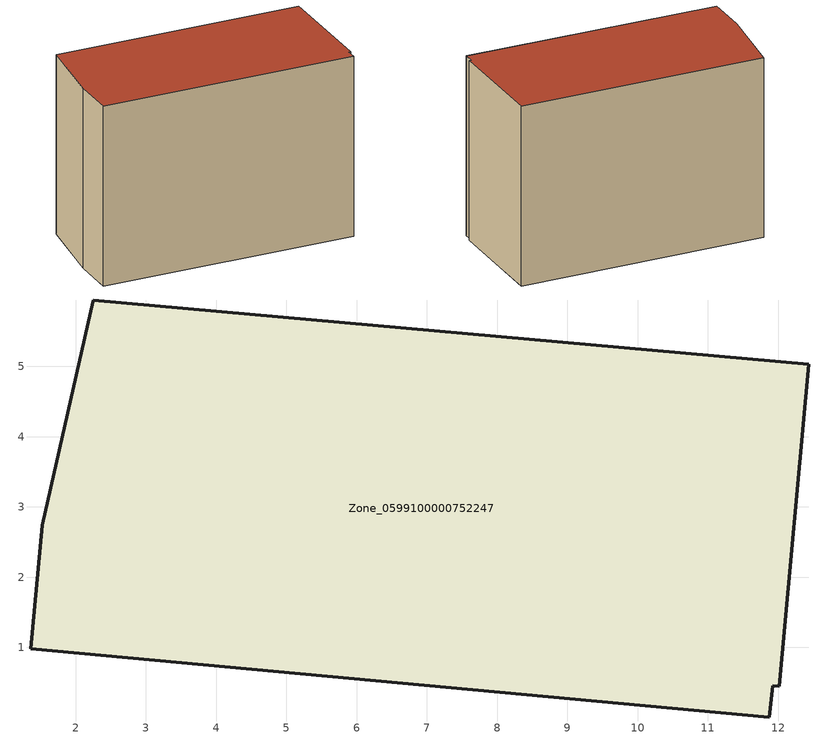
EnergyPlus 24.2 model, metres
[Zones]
Zone_0599100000752247
 floor ground (C_G): 2.25,5.95 12.44,5.03 12.02,0.45 11.92,0.45 11.88,0.01 1.36,0.98 1.52,2.74 z0
 wall outside (C_F): 1.36,0.98 11.88,0.01 11.92,0.45 12.02,0.45 12.44,5.03 2.25,5.95 1.52,2.74 1.36,0.98 z0:7.52
 roof outside (C_R): 2.25,5.95 1.52,2.74 1.36,0.98 11.88,0.01 11.92,0.45 12.02,0.45 12.44,5.03 z7.52
[BUILDING]
Pand.0599100000752247: North Axis=0; Terrain=City; Loads Convergence Tolerance Value=0.04; Temperature Convergence Tolerance Value=0.4; Solar Distribution=FullExterior; Maximum Number of Warmup Days=25; Minimum Number of Warmup Days=1
[Site:Location]
Rotterdam.The.Hague.AP_ZH_NLD Design_Conditions: Latitude=51.96; Longitude=4.45; Time Zone=1; Elevation=-4.5
[SITE:GROUNDTEMPERATURE:BUILDINGSURFACE]
18, 18, 18, 18, 18, 18, 18, 18, 18, 18, 18, 18
[MATERIAL] Thermal Absorptance=0.9; Solar Absorptance=0.7; Visible Absorptance=0.7
Name | Roughness | Thickness | Conductivity | Density | Specific Heat
G.TI.2006-2014 | MediumSmooth | 0.15 | 0.06 | 540 | 1210
F.TI.2006-2014 | Rough | 0.3 | 0.12 | 1920 | 840
R.TI.2006-2014 | MediumRough | 0.2 | 0.08 | 1500 | 1000
[CONSTRUCTION]
C_G: G.TI.2006-2014
C_F: F.TI.2006-2014
C_R: R.TI.2006-2014
[ZONE]
Zone_0599100000752247: Type=1; Multiplier=1; Ceiling Height=Autocalculate; Volume=Autocalculate; Floor Area=autocalculate; Part of Total Floor Area=Yes
[ZONEINFILTRATION:DESIGNFLOWRATE]
Infil_Zone_0599100000752247: Zone or ZoneList or Space or SpaceList=Zone_0599100000752247; Schedule=AlwaysOn; Design Flow Rate Calculation Method=Flow/Area; Flow Rate per Floor Area=0.0015; Constant Term Coefficient=1; Temperature Term Coefficient=0; Velocity Term Coefficient=0; Velocity Squared Term Coefficient=0
[HVACTEMPLATE:ZONE:IDEALLOADSAIRSYSTEM]
Zone_0599100000752247: Maximum Heating Supply Air Temperature=50; Minimum Cooling Supply Air Temperature=13; Maximum Heating Supply Air Humidity Ratio=0.0156; Minimum Cooling Supply Air Humidity Ratio=0.0077; Heating Limit=NoLimit; Cooling Limit=NoLimit; Dehumidification Control Type=ConstantSensibleHeatRatio; Cooling Sensible Heat Ratio=0.7; Dehumidification Setpoint=60; Humidification Control Type=None; Humidification Setpoint=30; Outdoor Air Method=None; Outdoor Air Flow Rate per Person=0.00944; Outdoor Air Flow Rate per Zone Floor Area=0; Outdoor Air Flow Rate per Zone=0; Demand Controlled Ventilation Type=None; Outdoor Air Economizer Type=NoEconomizer; Heat Recovery Type=None; Sensible Heat Recovery Effectiveness=0.7; Latent Heat Recovery Effectiveness=0.65
[ZONECONTROL:THERMOSTAT]
ThermostatControl_Zone_0599100000752247: Zone or ZoneList=Zone_0599100000752247; Control Type Schedule=DualSetpointControlType; Control 1=Thermostat_Zone_0599100000752247; Temperature Difference Between Cutout And Setpoint=0
[THERMOSTATSETPOINT:DUALSETPOINT]
Thermostat_Zone_0599100000752247: Heating Setpoint Temperature Schedule=HeatingSetpoint_Zone_0599100000752247; Cooling Setpoint Temperature Schedule=CoolingSetpoint_Zone_0599100000752247
[SCHEDULE:COMPACT]
HeatingSetpoint_Zone_0599100000752247: Through: 12/31, For: AllDays, Until: 24:00, 21
CoolingSetpoint_Zone_0599100000752247: Through: 12/31, For: AllDays, Until: 24:00, 24
DualSetpointControlType: Through: 12/31, For: AllDays, Until: 24:00, 4
AlwaysOn: Through: 12/31, For: AllDays, Until: 24:00, 1
